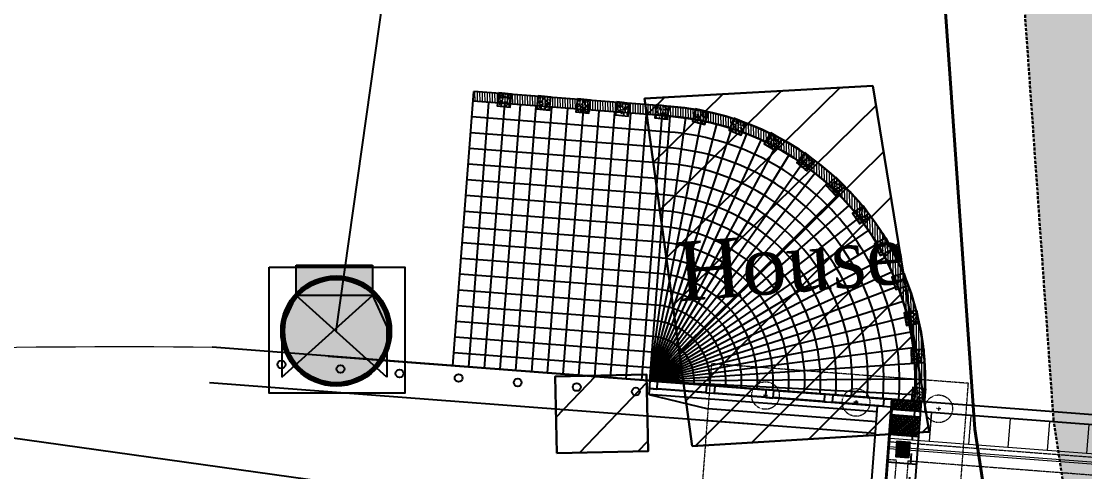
# Model space of a CAD drawing. Header units: inches. Extents: x 215676 to 3518780154, y 2761699 to 325936546.
# Drawn here: x 112945568 to 112972500, y 9476904 to 9488327 of the extents above; entities that cross this region are included whole.
import ezdxf
from ezdxf.enums import TextEntityAlignment as Align

# ---------------------------------------------------------------- set-up
doc = ezdxf.new("R2010")
doc.units = ezdxf.units.IN
doc.header["$LTSCALE"] = 20
doc.header["$MEASUREMENT"] = 0
for name, pattern in [('ACAD_ISO03W100', [30, 12, -18]), ('DASHED', [0.75, 0.5, -0.25]), ('DASHED2', [0.375, 0.25, -0.125]), ('HIDDEN', [9.524999999999999, 6.35, -3.175])]:
    doc.linetypes.add(name, pattern=pattern)
for name, color, linetype in [('Abutment W Line', 11, 'Continuous'), ('Bearing  peat', 11, 'Continuous'), ('BM_TBM', 1, 'Continuous'), ('Deck Slab', 11, 'Continuous'), ('ELECTRIC POLE', 1, 'Continuous'), ('Extra Line', 134, 'Continuous'), ('Hatching', 65, 'Continuous'), ('proposed', 1, 'Continuous'), ('Ralling', 6, 'Continuous'), ('RL', 1, 'Continuous'), ('Text', 7, 'Continuous')]:
    doc.layers.add(name, color=color, linetype=linetype)
for name, color, linetype, lineweight in [('Box', 30, 'Continuous', 13), ('Girder Line', 7, 'Continuous', 18), ('KHAL+RIVER BANK', 160, 'Continuous', 18), ('Railing', 6, 'Continuous', 15), ('Road', 7, 'Continuous', 30), ('SEMI_PUCCA', 66, 'Continuous', 30), ('Water Body', 4, 'Continuous', 18), ('Water Line', 4, 'DASHED', 18)]:
    doc.layers.add(name, color=color, linetype=linetype, lineweight=lineweight)
doc.styles.get("Standard").update_dxf_attribs({"font": 'times.ttf', "height": 1})
doc.styles.add('TR', font='times.ttf')
doc.dimstyles.get("Standard").update_dxf_attribs({"dimtxt": 0.18, "dimasz": 0.18, "dimexe": 0.18, "dimexo": 0.0625, "dimgap": 0.09, "dimtad": 0, "dimtih": 1, "dimtoh": 1, "dimdec": 4, "dimzin": 0, "dimdsep": 46, "dimtxsty": 'Standard', "dimcen": 0.09, "dimadec": 0, "dimazin": 0, "dimtfac": 1, "dimtdec": 4, "dimtofl": 0, "dimtmove": 0, "dimatfit": 3, "dimfxl": 1, "dimtolj": 1, "dimtzin": 0, "dimarcsym": 0})
pattern_1 = [(45, (113368225.4387956, 9459709.098030254), (-33.67596045400933, 33.67596045400933), [])]

# ---------------------------------------------------------------- blocks, each defined once
blk = doc.blocks.new('eeee')
at = {"layer": 'ELECTRIC POLE'}
for p, q in [((353314.0216475676, 2673551.64898157), (353315.7394676891, 2673551.64898157)), ((353314.0216475676, 2673550.959405303), (353314.0216475676, 2673551.64898157)), ((353315.7394676891, 2673551.64898157), (353315.7394676891, 2673550.959405303)), ((353314.0216475676, 2673550.959405303), (353313.699718081, 2673550.258974852)), ((353313.699718081, 2673549.118617038), (353315.7394676891, 2673550.959405303)), ((353315.7394676891, 2673550.959405303), (353314.0216475676, 2673550.959405303)), ((353316.0613971761, 2673549.118617038), (353314.0216475676, 2673550.959405303)), ((353315.7394676891, 2673550.959405303), (353316.0613971761, 2673550.258974852)), ((353313.699718081, 2673550.258974852), (353313.699718081, 2673549.118617038)), ((353316.0613971761, 2673550.258974852), (353316.0613971761, 2673549.118617038))]:
    blk.add_line(p, q, dxfattribs=at)
blk.add_solid([(353314.0216475676, 2673551.64898157), (353315.7394676891, 2673551.64898157), (353314.0216475676, 2673550.959405303), (353315.7394676891, 2673550.959405303)], dxfattribs=at)
blk = doc.blocks.new('edgh')
at = {"layer": 'Box', "linetype": 'Continuous', "lineweight": 20, "ltscale": 5}
for p, q in [((331789.1434944446, 528972.9665487913), (331789.1434944446, 528972.9665487913)), ((331789.1434944446, 519172.9665487914), (331789.1434944446, 519172.9665487914)), ((350424.6434944447, 519172.9665487914), (333581.1434944447, 519172.9665487914)), ((351751.8852477008, 519172.9665487914), (350701.8852477008, 519172.9665487914))]:
    blk.add_line(p, q, dxfattribs=at)
for points in [[(331794.1434944447, 528717.9665487914), (332784.1434944447, 528717.9665487914), (332784.1434944447, 527977.9665487913), (331794.1434944447, 527977.9665487913)], [(332794.1434944447, 528717.9665487914), (333784.1434944447, 528717.9665487914), (333784.1434944447, 527977.9665487913), (332794.1434944447, 527977.9665487913)], [(333794.1434944447, 528717.9665487914), (334784.1434944447, 528717.9665487914), (334784.1434944447, 527977.9665487913), (333794.1434944447, 527977.9665487913)], [(334794.1434944447, 528717.9665487914), (335784.1434944447, 528717.9665487914), (335784.1434944447, 527977.9665487913), (334794.1434944447, 527977.9665487913)], [(335794.1434944447, 528717.9665487914), (336784.1434944447, 528717.9665487914), (336784.1434944447, 527977.9665487913), (335794.1434944447, 527977.9665487913)], [(336794.1434944447, 528717.9665487914), (337784.1434944447, 528717.9665487914), (337784.1434944447, 527977.9665487913), (336794.1434944447, 527977.9665487913)], [(337794.1434944447, 528717.9665487914), (338784.1434944447, 528717.9665487914), (338784.1434944447, 527977.9665487913), (337794.1434944447, 527977.9665487913)], [(338794.1434944447, 528717.9665487914), (339784.1434944447, 528717.9665487914), (339784.1434944447, 527977.9665487913), (338794.1434944447, 527977.9665487913)], [(339794.1434944447, 528717.9665487914), (340784.1434944447, 528717.9665487914), (340784.1434944447, 527977.9665487913), (339794.1434944447, 527977.9665487913)], [(340794.1434944447, 528717.9665487914), (341784.1434944447, 528717.9665487914), (341784.1434944447, 527977.9665487913), (340794.1434944447, 527977.9665487913)], [(341794.1434944447, 528717.9665487914), (342784.1434944447, 528717.9665487914), (342784.1434944447, 527977.9665487913), (341794.1434944447, 527977.9665487913)], [(342794.1434944447, 528717.9665487914), (342784.1434944447, 528717.9665487914), (342784.1434944447, 527977.9665487913), (342794.1434944447, 527977.9665487913)], [(342794.1434944447, 528717.9665487914), (343784.1434944447, 528717.9665487914), (343784.1434944447, 527977.9665487913), (342794.1434944447, 527977.9665487913)], [(343794.1434944447, 528717.9665487914), (344784.1434944447, 528717.9665487914), (344784.1434944447, 527977.9665487913), (343794.1434944447, 527977.9665487913)], [(344794.1434944447, 528717.9665487914), (345784.1434944447, 528717.9665487914), (345784.1434944447, 527977.9665487913), (344794.1434944447, 527977.9665487913)], [(345794.1434944447, 528717.9665487914), (346784.1434944447, 528717.9665487914), (346784.1434944447, 527977.9665487913), (345794.1434944447, 527977.9665487913)], [(346794.1434944447, 528717.9665487914), (347784.1434944447, 528717.9665487914), (347784.1434944447, 527977.9665487913), (346794.1434944447, 527977.9665487913)], [(347794.1434944447, 528717.9665487914), (348784.1434944447, 528717.9665487914), (348784.1434944447, 527977.9665487913), (347794.1434944447, 527977.9665487913)], [(348794.1434944447, 528717.9665487914), (349784.1434944447, 528717.9665487914), (349784.1434944447, 527977.9665487913), (348794.1434944447, 527977.9665487913)], [(349794.1434944447, 528717.9665487914), (350784.1434944447, 528717.9665487914), (350784.1434944447, 527977.9665487913), (349794.1434944447, 527977.9665487913)], [(350794.1434944447, 528717.9665487914), (351784.1434944447, 528717.9665487914), (351784.1434944447, 527977.9665487913), (350794.1434944447, 527977.9665487913)], [(331794.1434944447, 519427.9665487913), (332784.1434944447, 519427.9665487913), (332784.1434944447, 520167.9665487914), (331794.1434944447, 520167.9665487914)], [(332794.1434944447, 519427.9665487913), (333784.1434944447, 519427.9665487913), (333784.1434944447, 520167.9665487914), (332794.1434944447, 520167.9665487914)], [(333794.1434944447, 519427.9665487913), (334784.1434944447, 519427.9665487913), (334784.1434944447, 520167.9665487914), (333794.1434944447, 520167.9665487914)], [(334794.1434944447, 519427.9665487913), (335784.1434944447, 519427.9665487913), (335784.1434944447, 520167.9665487914), (334794.1434944447, 520167.9665487914)], [(335794.1434944447, 519427.9665487913), (336784.1434944447, 519427.9665487913), (336784.1434944447, 520167.9665487914), (335794.1434944447, 520167.9665487914)], [(336794.1434944447, 519427.9665487913), (337784.1434944447, 519427.9665487913), (337784.1434944447, 520167.9665487914), (336794.1434944447, 520167.9665487914)], [(337794.1434944447, 519427.9665487913), (338784.1434944447, 519427.9665487913), (338784.1434944447, 520167.9665487914), (337794.1434944447, 520167.9665487914)], [(338794.1434944447, 519427.9665487913), (339784.1434944447, 519427.9665487913), (339784.1434944447, 520167.9665487914), (338794.1434944447, 520167.9665487914)], [(339794.1434944447, 519427.9665487913), (340784.1434944447, 519427.9665487913), (340784.1434944447, 520167.9665487914), (339794.1434944447, 520167.9665487914)], [(340794.1434944447, 519427.9665487913), (341784.1434944447, 519427.9665487913), (341784.1434944447, 520167.9665487914), (340794.1434944447, 520167.9665487914)], [(341794.1434944447, 519427.9665487913), (342784.1434944447, 519427.9665487913), (342784.1434944447, 520167.9665487914), (341794.1434944447, 520167.9665487914)], [(342794.1434944447, 519427.9665487913), (342784.1434944447, 519427.9665487913), (342784.1434944447, 520167.9665487914), (342794.1434944447, 520167.9665487914)], [(342794.1434944447, 519427.9665487913), (343784.1434944447, 519427.9665487913), (343784.1434944447, 520167.9665487914), (342794.1434944447, 520167.9665487914)], [(343794.1434944447, 519427.9665487913), (344784.1434944447, 519427.9665487913), (344784.1434944447, 520167.9665487914), (343794.1434944447, 520167.9665487914)], [(344794.1434944447, 519427.9665487913), (345784.1434944447, 519427.9665487913), (345784.1434944447, 520167.9665487914), (344794.1434944447, 520167.9665487914)], [(345794.1434944447, 519427.9665487913), (346784.1434944447, 519427.9665487913), (346784.1434944447, 520167.9665487914), (345794.1434944447, 520167.9665487914)], [(346794.1434944447, 519427.9665487913), (347784.1434944447, 519427.9665487913), (347784.1434944447, 520167.9665487914), (346794.1434944447, 520167.9665487914)], [(347794.1434944447, 519427.9665487913), (348784.1434944447, 519427.9665487913), (348784.1434944447, 520167.9665487914), (347794.1434944447, 520167.9665487914)], [(348794.1434944447, 519427.9665487913), (349784.1434944447, 519427.9665487913), (349784.1434944447, 520167.9665487914), (348794.1434944447, 520167.9665487914)], [(349794.1434944447, 519427.9665487913), (350784.1434944447, 519427.9665487913), (350784.1434944447, 520167.9665487914), (349794.1434944447, 520167.9665487914)], [(350794.1434944447, 519427.9665487913), (351784.1434944447, 519427.9665487913), (351784.1434944447, 520167.9665487914), (350794.1434944447, 520167.9665487914)]]:
    blk.add_lwpolyline(points, close=True, dxfattribs=at)
at = {"layer": 'Deck Slab'}
for p, q in [((331789.1434944446, 528722.9665487913), (351789.3852477007, 528722.9665487913)), ((351789.3852477007, 519422.9665487914), (331789.1434944447, 519422.9665487914))]:
    blk.add_line(p, q, dxfattribs=at)
blk.add_lwpolyline([(350902.3852477008, 519172.9665487914), (331789.1434944447, 519172.9665487914), (331789.1434944446, 528972.9665487913), (351789.3852477006, 528972.9665487913), (351789.3852477007, 519172.9665487914), (350261.6434944447, 519172.9665487914)], dxfattribs=at)
at = {"layer": 'Girder Line', "linetype": 'HIDDEN', "ltscale": 0.15}
for p, q in [((331789.1434944447, 527897.9665487913), (351789.3852477007, 527897.9665487913)), ((331789.1434944447, 527447.9665487913), (331989.1434944447, 527447.9665487913)), ((331989.1434944446, 527447.9665487914), (331989.1434944447, 525497.9665487914)), ((332289.1434944446, 527447.9665487913), (338722.1434944446, 527447.9665487913)), ((332289.1434944446, 527447.9665487914), (332289.1434944446, 525497.9665487914)), ((338722.1434944446, 527447.9665487914), (338722.1434944446, 525497.9665487914)), ((339022.1434944447, 527447.9665487913), (344556.3852477007, 527447.9665487913)), ((339022.1434944447, 527447.9665487914), (339022.1434944447, 525497.9665487914)), ((344556.3852477007, 527447.9665487914), (344556.3852477007, 525497.9665487914)), ((344856.3852477008, 527447.9665487913), (351289.3852477007, 527447.9665487913)), ((344856.3852477007, 527447.9665487914), (344856.3852477008, 525497.9665487914)), ((351289.3852477007, 527447.9665487914), (351289.3852477007, 525497.9665487914)), ((351589.3852477007, 527447.9665487914), (351589.3852477007, 525497.9665487914)), ((331789.1434944447, 525497.9665487914), (331989.1434944447, 525497.9665487914)), ((332289.1434944446, 525497.9665487914), (338722.1434944446, 525497.9665487914)), ((339022.1434944447, 525497.9665487914), (344556.3852477007, 525497.9665487914)), ((344856.3852477008, 525497.9665487914), (351289.3852477007, 525497.9665487914)), ((351589.3852477007, 525497.9665487914), (351789.3852477007, 525497.9665487914)), ((331789.1434944446, 523072.9665487914), (331789.1434944446, 525372.9665487914)), ((331789.1434944447, 525047.9665487914), (331989.1434944447, 525047.9665487914)), ((331989.1434944447, 525047.9665487914), (331989.1434944447, 523097.9665487914)), ((332289.1434944447, 525047.9665487914), (332289.1434944447, 523097.9665487914)), ((332289.1434944446, 525047.9665487914), (338722.1434944446, 525047.9665487914)), ((338722.1434944446, 525047.9665487914), (338722.1434944447, 523097.9665487914)), ((339022.1434944447, 525047.9665487914), (344556.3852477007, 525047.9665487914)), ((339022.1434944447, 525047.9665487914), (339022.1434944447, 523097.9665487914)), ((344556.3852477007, 525047.9665487914), (344556.3852477007, 523097.9665487914)), ((344856.3852477008, 525047.9665487914), (351289.3852477007, 525047.9665487914)), ((344856.3852477008, 525047.9665487914), (344856.3852477008, 523097.9665487914)), ((351289.3852477007, 525047.9665487914), (351289.3852477007, 523097.9665487914)), ((351589.3852477007, 525047.9665487914), (351589.3852477008, 523097.9665487914)), ((331789.1434944447, 523097.9665487914), (331989.1434944447, 523097.9665487914)), ((332289.1434944447, 523097.9665487914), (338722.1434944447, 523097.9665487914)), ((339022.1434944447, 523097.9665487914), (344556.3852477007, 523097.9665487914)), ((344856.3852477008, 523097.9665487914), (351289.3852477007, 523097.9665487914)), ((351589.3852477007, 523097.9665487914), (351789.3852477007, 523097.9665487914)), ((331789.1434944447, 522647.9665487914), (331989.1434944447, 522647.9665487914)), ((331989.1434944447, 522647.9665487914), (331989.1434944447, 520697.9665487914)), ((332289.1434944447, 522647.9665487914), (332289.1434944447, 520697.9665487914)), ((332289.1434944447, 522647.9665487914), (338722.1434944447, 522647.9665487914)), ((338722.1434944447, 522647.9665487914), (338722.1434944447, 520697.9665487914)), ((339022.1434944447, 522647.9665487914), (344556.3852477008, 522647.9665487914)), ((339022.1434944447, 522647.9665487914), (339022.1434944447, 520697.9665487914)), ((344556.3852477008, 522647.9665487914), (344556.3852477007, 520697.9665487914)), ((344856.3852477007, 522647.9665487914), (351289.3852477008, 522647.9665487914)), ((344856.3852477007, 522647.9665487914), (344856.3852477007, 520697.9665487914)), ((351289.3852477008, 522647.9665487914), (351289.3852477007, 520697.9665487914)), ((351589.3852477007, 522647.9665487914), (351589.3852477007, 520697.9665487914)), ((331789.1434944447, 520697.9665487914), (331989.1434944447, 520697.9665487914)), ((332289.1434944447, 520697.9665487914), (338722.1434944447, 520697.9665487914)), ((339022.1434944447, 520697.9665487914), (344556.3852477007, 520697.9665487914)), ((344856.3852477007, 520697.9665487914), (351289.3852477007, 520697.9665487914)), ((351589.3852477007, 520697.9665487914), (351789.3852477007, 520697.9665487914)), ((331789.1434944447, 520247.9665487914), (351789.3852477007, 520247.9665487914))]:
    blk.add_line(p, q, dxfattribs=at)
at = {"layer": 'Girder Line', "linetype": 'HIDDEN', "ltscale": 15}
for p, q in [((351589.3852477007, 527447.9665487913), (351789.3852477007, 527447.9665487913)), ((351589.3852477007, 525047.9665487914), (351789.3852477007, 525047.9665487914)), ((351589.3852477007, 522647.9665487914), (351789.3852477007, 522647.9665487914))]:
    blk.add_line(p, q, dxfattribs=at)
at = {"layer": 'Railing', "linetype": 'Continuous', "lineweight": 20, "ltscale": 5}
for p, q in [((331789.1434944446, 527772.9665487913), (351789.3852477006, 527772.9665487913)), ((331789.1434944446, 527722.9665487913), (351789.3852477006, 527722.9665487913)), ((331789.1434944447, 520422.9665487914), (351789.3852477008, 520422.9665487914)), ((331789.1434944447, 520372.9665487914), (351789.3852477008, 520372.9665487914))]:
    blk.add_line(p, q, dxfattribs=at)
for points in [[(331801.1434944446, 519372.9665487914), (331977.1434944446, 519372.9665487914), (331989.1434944446, 519360.9665487914), (331989.1434944446, 519184.9665487914), (331977.1434944446, 519172.9665487914), (331801.1434944446, 519172.9665487914), (331789.1434944446, 519184.9665487914), (331789.1434944446, 519360.9665487914)], [(331801.1434944446, 519172.9665487914), (331977.1434944446, 519172.9665487914), (331989.1434944446, 519184.9665487914), (331989.1434944446, 519360.9665487914), (331977.1434944446, 519372.9665487914), (331801.1434944446, 519372.9665487914), (331789.1434944446, 519360.9665487914), (331789.1434944446, 519184.9665487914)], [(331801.1434944446, 519172.9665487914), (331977.1434944446, 519172.9665487914), (331989.1434944446, 519184.9665487914), (331989.1434944446, 519360.9665487914), (331977.1434944446, 519372.9665487914), (331801.1434944446, 519372.9665487914), (331789.1434944446, 519360.9665487914), (331789.1434944446, 519184.9665487914)], [(331801.1434944446, 519372.9665487914), (331977.1434944446, 519372.9665487914), (331989.1434944446, 519360.9665487914), (331989.1434944446, 519184.9665487914), (331977.1434944446, 519172.9665487914), (331801.1434944446, 519172.9665487914), (331789.1434944446, 519184.9665487914), (331789.1434944446, 519360.9665487914)], [(331801.1434944446, 519172.9665487914), (331977.1434944446, 519172.9665487914), (331989.1434944446, 519184.9665487914), (331989.1434944446, 519360.9665487914), (331977.1434944446, 519372.9665487914), (331801.1434944446, 519372.9665487914), (331789.1434944446, 519360.9665487914), (331789.1434944446, 519184.9665487914)]]:
    blk.add_lwpolyline(points, close=True, dxfattribs=at)
blk = doc.blocks.new('gfffe')
at = {"true_color": 0xed1f24}
h = blk.add_hatch(dxfattribs=at)
h.set_pattern_fill('AR-CONC', color=240, angle=-3.81666561775622e-14)
h.set_pattern_definition([(49.9999999999999, (5949314.327706725, 76386.57703159499), (182.184668996004, -15.93908553890321), [19.05, -209.55]), (355, (5949314.327706725, 76386.57703159499), (-35.24342142496921, 191.0568452390352), [15.24, -167.64058417]), (100.4514446999999, (5949329.509713725, 76385.24877809499), (146.9412470903534, 175.117751912195), [16.19000879999999, -178.0902445999999]), (46.18419999999996, (5949314.327706725, 76437.37703159498), (271.0790408921299, -42.04232793272732), [28.575, -314.325]), (96.63555760999989, (5949336.917606725, 76433.87353159499), (237.4041340515032, 247.4261245977214), [24.28502314, -267.13560816]), (351.1841511699999, (5949314.327706725, 76437.37703159498), (237.4041340649772, 247.4261245855325), [22.85996707, -251.45973192]), (20.99999999999993, (5949339.727706725, 76424.67703159498), (151.6143912691324, -102.2651981870877), [19.05, -209.55]), (325.9999999999999, (5949339.727706725, 76424.67703159498), (61.80202834764719, 184.1879661223192), [15.24, -167.64]), (71.45144499999995, (5949352.362239325, 76416.15493169498), (213.4164192787162, 81.9227688859051), [16.1900088, -178.0899376]), (37.49999999999998, (5949314.327706725, 76386.57703159499), (3.088603250591873, 84.5550388731531), [0, -165.608, 0, -170.18, 0, -168.275]), (7.499999999999957, (5949314.327706725, 76386.57703159499), (66.81966251030582, 100.1805748181195), [0, -97.02799999999998, 0, -161.798, 0, -64.13499999999999]), (327.5, (5949257.685706725, 76386.57703159499), (135.5905951668714, -5.728743992673534), [0, -63.49999999999999, 0, -198.12, 0, -262.8899999999999]), (317.4999999999999, (5949232.285706725, 76386.57703159499), (148.129181386018, 25.42649103333293), [0, -82.55, 0, -131.572, 0, -186.69])])
h.paths.add_polyline_path([(5963085.189231027, 76843.61030348999), (5962756.360412356, 76832.52273693965), (5962767.447978905, 76503.69391826894), (5963096.276797577, 76514.78148481926)])
at = {"ltscale": 10}
blk.add_lwpolyline([(5962756.360412356, 76832.52273693965), (5963085.189231027, 76843.61030348999), (5963096.276797577, 76514.78148481926), (5962767.447978905, 76503.69391826894)], close=True, dxfattribs=at)
blk = doc.blocks.new('*U431')
at = {"layer": 'RL', "rotation": 270.0000000000042}
blk.add_blockref('gfffe', (-76503.60149048388, 5962767.447979578), dxfattribs=at)
blk = doc.blocks.new('*U429')
at = {"layer": 'RL', "color": 0, "linetype": 'ByBlock', "lineweight": -2, "transparency": 16777216}
for p, rotation in [((6035779.39512697, 83206.11607864437), 16.07072116551191), ((6036756.837360528, 83413.22706302395), 7.856272489801484), ((6034841.572936816, 82861.47449750605), 24.28516984122234), ((6033962.614466812, 82386.37420514347), 32.49961851693282), ((6033160.555537445, 81790.56403938947), 40.71406719264328), ((6032451.854026261, 81086.26974874071), 48.92851586835366), ((6031851.052159851, 80287.943125664), 57.14296454406424), ((6031370.478114097, 79411.96546251199), 65.35741321977476), ((6031019.993045714, 78476.31141499542), 73.57186189548518), ((6030806.788745885, 77500.18017057749), 81.7863105711956), ((6030735.240068044, 76503.60149004427), 90.00075924690609)]:
    blk.add_blockref('*U431', p, dxfattribs=dict(at, rotation=rotation))
for p in [(6037753.843259813, 83478.6939182689), (6038753.843259813, 83478.6939182689), (6039753.843259813, 83478.6939182689), (6040753.843259813, 83478.6939182689), (6041753.843259813, 83478.6939182689)]:
    blk.add_blockref('*U431', p, dxfattribs=at)
blk = doc.blocks.new('*U421')
at = {"ltscale": 10}
blk.add_line((-4.117874862132975e-13, 6725), (0.9146961398801068, 6.220588693400858e-05), dxfattribs=at)
blk = doc.blocks.new('*U422')
at = {"layer": 'RL', "color": 0, "linetype": 'ByBlock', "lineweight": -2, "transparency": 16777216}
for p, rotation in [((-415348.9523523063, -43308.20532910706), 190.2237822179475), ((-414953.4247918003, -43248.95346378005), 186.8158548119649), ((-414555.0744803327, -43213.31831233795), 183.4079274059825), ((-414155.3102931046, -43201.42590827367), 180), ((-416504.6891601285, -43625.15270842103), 200.4475644358947), ((-416125.9585843622, -43496.63817366197), 197.0396370299124), ((-415740.2582700835, -43390.864347836), 193.6317096239301), ((-416875.1105127613, -43775.95342519114), 203.8554918418771), ((-417585.8191828983, -44142.20307741329), 210.6713466538419), ((-417235.9125454872, -43948.50697585123), 207.2634192478594), ((-417923.5928841417, -44356.35667045564), 214.0792740598244), ((-418248.0390198234, -44590.21034202354), 217.4872014658067), ((-418558.0100971428, -44842.93700442801), 220.8951288717895), ((-418852.4098183154, -45113.64282046841), 224.3030562777721), ((-419130.1969579314, -45401.37036473303), 227.7109836837547), ((-419390.3890455349, -45705.1020097968), 231.1189110897373), ((-419632.0658404002, -46023.76352533993), 234.5268384957198), ((-419854.3725862158, -46356.22787745834), 237.9347659017022), ((-420056.5230341645, -46701.31921472826), 241.3426933076847), ((-420237.8022237085, -47057.81702692757), 244.750620713667), ((-420397.5690112431, -47424.46046170512), 248.1585481196495), ((-420535.2583376774, -47799.95278393115), 251.566475525632), ((-420650.3832269206, -48182.96596195688), 254.9744029316145), ((-420742.5365082065, -48572.14536456297), 258.3823303375971), ((-420811.3922561653, -48966.1145519846), 261.7902577435796), ((-420856.7069435472, -49363.48014406839), 265.1981851495621), ((-420878.320302524, -49762.83674834376), 268.6061125555447)]:
    blk.add_blockref('*U421', p, dxfattribs=dict(at, rotation=rotation))
blk = doc.blocks.new('PNAU')
at = {"layer": 'Hatching', "lineweight": 18, "true_color": 0x58ba48}
h = blk.add_hatch(dxfattribs=at)
h.set_pattern_fill('ANSI31', color=85, scale=20, angle=50)
h.set_pattern_definition([(94.99999999999984, (107366486.5575128, 9391556.134213777), (-63.25836332882584, -5.53438966447629), [])])
edge = h.paths.add_edge_path()
edge.add_line((113269771.213658, 9475034.828132046), (113264771.213658, 9475034.828132046))
edge.add_line((113264771.213658, 9475034.828132046), (113264771.213658, 9474784.828132046))
edge.add_line((113264771.213658, 9474784.828132046), (113269771.213658, 9474784.828132046))
edge.add_arc((113269773.1236258, 9468061.918721521), 6722.909681835557, 365.1539198028088, 450.0162776389096, ccw=False)
edge.add_line((113276468.8523679, 9468665.848520705), (113276722.8477286, 9468630.274228701))
edge.add_arc((113269781.490878, 9468070.983237328), 6963.852478259029, 364.6065828545248, 450.084556867013)
edge = h.paths.add_edge_path()
edge.add_line((113276722.8477285, 9468630.274228701), (113276468.8523679, 9468665.848520705))
edge.add_arc((113269771.213658, 9468059.828132045), 6725.000000031914, 360.89824209688834, 365.1701974417083, ccw=False)
edge.add_arc((113276658.5426902, 9468026.289219474), 214.314672905367, 427.466808458524, 499.5779811090106, ccw=False)
edge.add_line((113276740.6720534, 9468224.24261483), (113276722.8477285, 9468630.274228701))
edge = h.paths.add_edge_path()
edge.add_arc((113276658.5426902, 9468026.289219476), 214.3146729048316, 427.4668084584206, 499.5779811091144)
edge.add_line((113276495.3872492, 9468165.253535321), (113276496.213658, 9468059.828132046))
edge.add_line((113276496.213658, 9468059.828132046), (113276746.2136579, 9468059.828132046))
edge.add_line((113276746.2136579, 9468059.828132046), (113276740.6720534, 9468224.242614828))
at = {"layer": 'Hatching', "linetype": 'Continuous', "ltscale": 3}
h = blk.add_hatch(dxfattribs=at)
h.set_pattern_fill('ANSI31', color=256, scale=15, style=2)
h.set_pattern_definition(pattern_1)
h.paths.add_polyline_path([(113275921.213658, 9468059.828132046), (113276671.213658, 9468059.828132046), (113276671.213658, 9467809.828132046), (113275921.213658, 9467809.828132046)])
h = blk.add_hatch(dxfattribs=at)
h.set_pattern_fill('ANSI31', color=256, scale=15, style=2)
h.set_pattern_definition(pattern_1)
h.paths.add_polyline_path([(113275921.213658, 9467659.828132046), (113276671.213658, 9467659.828132046), (113276671.213658, 9467159.828132046), (113275921.213658, 9467159.828132046)])
h = blk.add_hatch(dxfattribs=at)
h.set_pattern_fill('LINE,_I', color=256, scale=8, style=2)
h.set_pattern_definition([(0, (113368375.4387956, 9459709.098030254), (0, 25.4), [])])
h.paths.add_polyline_path([(113276136.213658, 9467009.828132046), (113276296.213658, 9467009.828132046), (113276296.213658, 9466809.828132046), (113276136.213658, 9466809.828132046)])
h.paths.add_polyline_path([(113276296.213658, 9466809.828132046), (113276296.213658, 9467009.828132046), (113276456.213658, 9467009.828132046), (113276456.213658, 9466809.828132046)])
h.paths.add_polyline_path([(113276296.213658, 9466809.828132046), (113276456.213658, 9466809.828132046), (113276456.213658, 9466609.828132046), (113276296.213658, 9466609.828132046)])
h.paths.add_polyline_path([(113276296.213658, 9466609.828132046), (113276136.213658, 9466609.828132046), (113276136.213658, 9466809.828132046), (113276296.213658, 9466809.828132046)])
at = {"ltscale": 10}
blk.add_line((113270621.213658, 9468059.828132022, -9.680661605671048e-09), (113261599.5227634, 9468059.828132022, -9.680661605671048e-09), dxfattribs=at)
for radius in [6975, 6725]:
    blk.add_arc((113269771.213658, 9468059.828132046), radius, 0, 90, dxfattribs=at)
at = {"layer": 'Abutment W Line', "ltscale": 10}
blk.add_line((113270938.9050767, 9468059.828132046), (113265938.9050767, 9468059.828132046), dxfattribs=at)
at = {"layer": 'Abutment W Line', "ltscale": 5}
for p, q in [((113269771.213658, 9468059.828132046), (113269771.213658, 9467709.828132046)), ((113276671.213658, 9468059.828132046), (113275921.213658, 9468059.828132046)), ((113275921.213658, 9465284.828132046), (113275921.213658, 9468059.828132046)), ((113276671.213658, 9468059.828132046), (113275921.213658, 9468059.828132046)), ((113276671.213658, 9465284.828132046), (113276671.213658, 9468059.828132046)), ((113275571.213658, 9465284.828132046), (113275571.213658, 9467859.830775252)), ((113276671.213658, 9467809.828132046), (113275921.213658, 9467809.828132046)), ((113275571.213658, 9467709.828132046), (113269771.213658, 9467709.828132046)), ((113276671.213658, 9467659.828132046), (113275921.213658, 9467659.828132046)), ((113275571.213658, 9467459.828132046), (113271296.213658, 9467459.828132046)), ((113275571.213658, 9467159.828132046), (113271296.213658, 9467159.828132046)), ((113276671.213658, 9467159.828132046), (113275921.213658, 9467159.828132046)), ((113276671.213658, 9466459.828132046), (113275921.213658, 9466459.828132046))]:
    blk.add_line(p, q, dxfattribs=at)
at = {"layer": 'Abutment W Line', "linetype": 'ACAD_ISO03W100'}
blk.add_line((113276521.213658, 9465284.828132046), (113276521.213658, 9468059.828132046), dxfattribs=at)
at = {"layer": 'Abutment W Line'}
blk.add_line((113269771.213658, 9467709.828132046), (113271296.213658, 9467459.828132046), dxfattribs=at)
at = {"layer": 'Abutment W Line', "ltscale": 10}
for centre in [(113260438.9050767, 9467759.735703822), (113261938.9050767, 9467759.735703822), (113263438.9050767, 9467759.735703822), (113264938.9050767, 9467759.735703822), (113266438.9050767, 9467759.735703822), (113267938.9050767, 9467759.735703822), (113269438.9050767, 9467759.735703822)]:
    blk.add_circle(centre, 100, dxfattribs=at)
at = {"layer": 'Bearing  peat', "linetype": 'Continuous'}
blk.add_lwpolyline([(113276456.213658, 9466609.828132046), (113276136.213658, 9466609.828132046), (113276136.213658, 9467009.828132046), (113276456.213658, 9467009.828132046)], close=True, dxfattribs=at)
at = {"layer": 'Extra Line'}
for p, q in [((113272773.713658, 9467909.828132046), (113272668.713658, 9467909.828132046)), ((113272721.213658, 9467962.328132046), (113272721.213658, 9467882.328132046)), ((113275073.713658, 9467909.828132046), (113274968.713658, 9467909.828132046)), ((113275021.213658, 9467962.328132046), (113275021.213658, 9467882.328132046))]:
    blk.add_line(p, q, dxfattribs=at)
at = {"layer": 'Girder Line', "linetype": 'DASHED', "ltscale": 0.15}
for p, q in [((113271296.213658, 9468609.828132046), (113271296.213658, 9464409.828132046)), ((113277821.213658, 9468609.828132046), (113271296.213658, 9468609.828132046)), ((113277821.213658, 9465284.828132046), (113277821.213658, 9468609.828132046)), ((113277173.713658, 9467909.828132046), (113277068.713658, 9467909.828132046)), ((113277121.213658, 9467962.328132046), (113277121.213658, 9467857.328132046))]:
    blk.add_line(p, q, dxfattribs=at)
for centre in [(113272721.213658, 9467909.828132046), (113275021.213658, 9467909.828132046), (113277121.213658, 9467909.828132046)]:
    blk.add_circle(centre, 350, dxfattribs=at)
at = {"layer": 'Ralling'}
for p, q in [((113275909.213658, 9468059.828132046), (113269771.213658, 9468059.828132046)), ((113269771.213658, 9468059.828132046), (113275921.213658, 9468059.828132046)), ((113275921.213658, 9467859.830775252), (113269771.213658, 9467859.830775252)), ((113271221.213658, 9468047.831045331), (113269971.213658, 9468047.828132046)), ((113271221.2133879, 9467871.831045326), (113269971.213658, 9467871.828132046)), ((113272721.213658, 9468047.830775252), (113271421.213658, 9468047.830775252)), ((113272721.213658, 9467871.830775252), (113271421.213658, 9467871.830775252)), ((113274221.213658, 9468047.828132046), (113272921.213658, 9468047.830775252)), ((113274221.213658, 9467871.828132046), (113272921.213658, 9467871.830775252)), ((113275721.213658, 9468047.828132046), (113274421.213658, 9468047.828132046)), ((113275721.213658, 9467871.828132046), (113274421.213658, 9467871.828132046))]:
    blk.add_line(p, q, dxfattribs=at)
for points in [[(113269783.213658, 9467859.828132046), (113269959.213658, 9467859.828132046), (113269971.213658, 9467871.828132046), (113269971.213658, 9468047.828132046), (113269959.213658, 9468059.828132046), (113269783.213658, 9468059.828132046), (113269771.213658, 9468047.828132046), (113269771.213658, 9467871.828132046)], [(113271409.213658, 9467859.830775252), (113271233.213658, 9467859.830775252), (113271221.213658, 9467871.830775252), (113271221.213658, 9468047.830775252), (113271233.213658, 9468059.830775252), (113271409.213658, 9468059.830775252), (113271421.213658, 9468047.830775252), (113271421.213658, 9467871.830775252)], [(113272733.213658, 9467859.830775252), (113272909.213658, 9467859.830775252), (113272921.213658, 9467871.830775252), (113272921.213658, 9468047.830775252), (113272909.213658, 9468059.830775252), (113272733.213658, 9468059.830775252), (113272721.213658, 9468047.830775252), (113272721.213658, 9467871.830775252)], [(113274409.213658, 9467859.828132046), (113274233.213658, 9467859.828132046), (113274221.213658, 9467871.828132046), (113274221.213658, 9468047.828132046), (113274233.213658, 9468059.828132046), (113274409.213658, 9468059.828132046), (113274421.213658, 9468047.828132046), (113274421.213658, 9467871.828132046)], [(113275909.213658, 9467859.828132046), (113275733.213658, 9467859.828132046), (113275721.213658, 9467871.828132046), (113275721.213658, 9468047.828132046), (113275733.213658, 9468059.828132046), (113275909.213658, 9468059.828132046), (113275921.213658, 9468047.828132046), (113275921.213658, 9467871.828132046)]]:
    blk.add_lwpolyline(points, close=True, dxfattribs=at)
at = {"layer": 'RL', "ltscale": 0.5}
for p, q in [((113264771.213658, 9468059.828132046), (113264771.213658, 9475034.828132046)), ((113265171.213658, 9468059.828132046), (113265171.213658, 9474784.828132046)), ((113265571.213658, 9468059.828132046), (113265571.213658, 9474784.828132046)), ((113265971.213658, 9468059.828132046), (113265971.213658, 9474784.828132046)), ((113266371.213658, 9468059.828132046), (113266371.213658, 9474784.828132046)), ((113266771.213658, 9468059.828132046), (113266771.213658, 9474784.828132046)), ((113267171.213658, 9468059.828132046), (113267171.213658, 9474784.828132046)), ((113267571.213658, 9468059.828132046), (113267571.213658, 9474784.828132046)), ((113267971.213658, 9468059.828132046), (113267971.213658, 9474784.828132046)), ((113268371.213658, 9468059.828132046), (113268371.213658, 9474784.828132046)), ((113268771.213658, 9468059.828132046), (113268771.213658, 9474784.828132046)), ((113269171.213658, 9468059.828132046), (113269171.213658, 9474784.828132046)), ((113269571.213658, 9468059.828132046), (113269571.213658, 9474784.828132046)), ((113265938.9050767, 9468059.735703822), (113258653.5438112, 9468059.84110545)), ((113272449.0291145, 9467159.828132046), (113258655.6331328, 9467159.828132046))]:
    blk.add_line(p, q, dxfattribs=at)
for points in [[(113276746.2136574, 9468059.735703822, 0.4142174436114363), (113269771.213658, 9475034.828132046), (113264771.213658, 9475034.828132046)], [(113276496.2136574, 9468059.739016661, 0.4142174436114359), (113269771.213658, 9474784.828132046), (113264771.213658, 9474784.828132046)], [(113276096.2136574, 9468059.744317206, 0.4142174436114373), (113269771.213658, 9474384.828132046), (113264771.213658, 9474384.828132046)], [(113275696.2136575, 9468059.749617748, 0.4142174436114366), (113269771.213658, 9473984.828132046), (113264771.213658, 9473984.828132046)], [(113275296.2136575, 9468059.754918292, 0.4142174436114348), (113269771.213658, 9473584.828132046), (113264771.213658, 9473584.828132046)], [(113274896.2136575, 9468059.760218835, 0.4142174436114356), (113269771.213658, 9473184.828132046), (113264771.213658, 9473184.828132046)], [(113274496.2136576, 9468059.765519379, 0.414217443611434), (113269771.213658, 9472784.828132046), (113264771.213658, 9472784.828132046)], [(113274096.2136576, 9468059.770819923, 0.4142174436114354), (113269771.213658, 9472384.828132046), (113264771.213658, 9472384.828132046)], [(113273696.2136576, 9468059.776120465, 0.4142174436114333), (113269771.213658, 9471984.828132046), (113264771.213658, 9471984.828132046)], [(113273296.2136577, 9468059.78142101, 0.414217443611435), (113269771.213658, 9471584.828132046), (113264771.213658, 9471584.828132046)], [(113272896.2136577, 9468059.786721552, 0.414217443611431), (113269771.213658, 9471184.828132046), (113264771.213658, 9471184.828132046)], [(113272496.2136578, 9468059.792022096, 0.4142174436114337), (113269771.213658, 9470784.828132046), (113264771.213658, 9470784.828132046)], [(113272096.2136578, 9468059.797322638, 0.414217443611429), (113269771.213658, 9470384.828132046), (113264771.213658, 9470384.828132046)], [(113271696.2136578, 9468059.802623183, 0.4142174436114323), (113269771.213658, 9469984.828132046), (113264771.213658, 9469984.828132046)], [(113271296.2136579, 9468059.807923725, 0.414217443611436), (113269771.213658, 9469584.828132046), (113264771.213658, 9469584.828132046)], [(113270896.2136579, 9468059.81322427, 0.414217443611429), (113269771.213658, 9469184.828132046), (113264771.213658, 9469184.828132046)], [(113270496.2136579, 9468059.818524811, 0.4142174436114319), (113269771.213658, 9468784.828132046), (113264771.213658, 9468784.828132046)], [(113270096.213658, 9468059.823825356, 0.4142174436113963), (113269771.213658, 9468384.828132046), (113264771.213658, 9468384.828132046)]]:
    blk.add_lwpolyline(points, format="xyb", dxfattribs=at)
blk.add_blockref('edgh', (112944157.0701635, 8939086.861583257))
at = {"layer": 'RL', "extrusion": (0, 0, -1), "zscale": -1}
blk.add_blockref('*U429', (-119307481.4537254, 9391556.134213777), dxfattribs=at)
at = {"layer": 'RL', "ltscale": 0.5, "xscale": -1}
blk.add_blockref('*U422', (112855615.9033649, 9517986.254040321), dxfattribs=at)

msp = doc.modelspace()

# ---------------------------------------------------------------- hatches: boundary and pattern name
at = {"layer": 'BM_TBM', "ltscale": 0.2}
h = msp.add_hatch(color=2, dxfattribs=at)
h.set_gradient(color1=(255, 255, 0), color2=(255, 255, 92), one_color=1, tint=0.6800000071525574)
edge = h.paths.add_edge_path()
edge.add_ellipse((112953542.7539271, 9480471.897827148), major_axis=(941.6691610913823, 941.6691610913823), ratio=0.9999999985270128, start_angle=0, end_angle=360)
h = msp.add_hatch(color=2, dxfattribs=at)
h.set_gradient(color1=(255, 255, 0), color2=(255, 255, 92), one_color=1, tint=0.6800000071525574)
edge = h.paths.add_edge_path()
edge.add_ellipse((112953542.7539271, 9480471.897827148), major_axis=(941.6691610913823, 941.6691610913823), ratio=0.9999999985270128, start_angle=0, end_angle=360)
at = {"layer": 'SEMI_PUCCA', "lineweight": 25, "ltscale": 0.2}
h = msp.add_hatch(dxfattribs=at)
h.set_pattern_fill('ANSI31', color=256, scale=7867.43620184867)
h.set_pattern_definition([(45, (-659396366.2460881, -2491106631.102173), (-695.3896861099662, 695.3896861099663), [])])
h.paths.add_polyline_path([(112961351.399496, 9486368.41755104), (112962558.6348017, 9477549.682912827), (112968559.0845851, 9477918.69858551), (112967131.7362117, 9486685.726480484)])
h.paths.add_polyline_path([(112961444.1046809, 9477427.926527023), (112961402.5685939, 9479366.797401428), (112959087.3560694, 9479317.199001312), (112959128.8921717, 9477378.328126907)])
h.paths.add_polyline_path([(112961629.4630641, 9511346.637115479), (112961629.4630641, 9517876.822008133), (112946800.8889674, 9517876.822008133), (112946800.8889674, 9511346.637115479)])
h.paths.add_polyline_path([(112961897.6524664, 9480788.496566389), (112968284.4491636, 9481305.829104695), (112968103.1863198, 9483543.633314569), (112961716.3896226, 9483026.300776262)], flags=25)
h.paths.add_polyline_path([(112952123.1114627, 9513453.991741294), (112958530.8259544, 9513453.991741294), (112958530.8259544, 9515699.125122694), (112952123.1114627, 9515699.125122694)], flags=24)
at = {"layer": 'Water Line', "linetype": 'Continuous', "lineweight": 9, "ltscale": 15, "true_color": 0x7aafdf}
h = msp.add_hatch(dxfattribs=at)
h.set_pattern_fill('ANSI33', color=143, scale=8000, angle=25)
h.set_pattern_definition([(70, (-659396366.2460881, -2491106631.102173), (-1879.385241571816, 684.0402866513374), []), (70, (-659395084.5333196, -2491106033.429696), (-1879.385241571816, 684.0402866513374), [999.9999999999992, -499.9999999999996])])
h.paths.add_polyline_path([(113029149.7516536, 9519671.77158928), (113034294.3038996, 9559962.20834732), (113005410.041006, 9560134.175106049), (113004672.3222102, 9562199.211807251), (113003147.8129634, 9558086.999031067), (113002410.0941676, 9560152.035736084), (112973531.0686244, 9560323.97131157), (112971543.2310084, 9546872.626403809), (112969922.2517909, 9536275.814277649), (112969226.3817042, 9516954.05693245), (112970188.961584, 9499864.423732758), (112971710.3584651, 9478205.075429916), (112971880.0454615, 9477079.740093231), (113027094.5726374, 9472777.00863266), (113026951.5123957, 9486312.969892502), (113028424.5063227, 9506906.403596878)])
h.paths.add_polyline_path([(113027094.5726374, 9472777.00863266), (112971880.0454615, 9477079.740093231), (112972856.9962062, 9470600.76817894), (113027283.0166224, 9465606.586093903), (113027147.0875148, 9467808.19706726)])
h.paths.add_polyline_path([(113027283.0166224, 9465606.586093903), (112972856.9962062, 9470600.76817894), (112974133.0883082, 9462137.941532135), (112980211.158758, 9431945.098218918), (112985437.4107569, 9411331.420240402), (112996719.0953425, 9386104.331453323), (113010688.4135493, 9363128.535959244), (113031567.3377742, 9370164.3794384), (113032936.1003627, 9368451.167675018), (113033041.4969844, 9372835.607656479), (113034410.2595881, 9371122.39589119), (113055316.9259394, 9378167.588001251), (113043852.3076991, 9400833.997255325), (113035258.6952266, 9421150.038619995), (113030595.6668299, 9435594.815158844), (113028102.3953913, 9452335.306316376)])
h.paths.add_polyline_path([(112991801.4111079, 9539550.192918777), (112992712.0591029, 9528063.528446198), (112996634.9916133, 9528675.941785812), (112995724.3436183, 9540162.606258392)], flags=16)

# ---------------------------------------------------------------- linework, layer by layer
at = {"layer": 'BM_TBM', "elevation": -8574.184627298233}
msp.add_lwpolyline([(112951842.5875911, 9482090.459415436), (112955285.5671748, 9482090.459415436), (112955285.5671748, 9478895.163635254), (112951842.5875911, 9478895.163635254)], close=True, dxfattribs=at)
at = {"layer": 'BM_TBM'}
for major_axis, ratio, start_param, end_param in [((941.6691610913823, 941.6691610913823), 0.9999999985270126, 5.497787143045644, 11.78097245022523), ((941.6691610913823, 941.6691610913823), 0.9999999985270126, 5.497787143045644, 11.78097245022523), ((-987.5904524701356, 987.5904524701365), 0.9999999992006499, 3.926990817386916, 10.2101761245665), ((-987.5904524701356, 987.5904524701365), 0.9999999992006499, 3.926990817386916, 10.2101761245665), ((972.2833554080814, 972.2833554080814), 0.999999998828293, 5.497787143196285, 11.78097245037587), ((972.2833554080814, 972.2833554080814), 0.999999998828293, 5.497787143196285, 11.78097245037587), ((956.9762582384941, 956.9762582384941), 0.9999999986687579, 5.497787143116517, 11.7809724502961), ((956.9762582384941, 956.9762582384941), 0.9999999986687579, 5.497787143116517, 11.7809724502961), ((-926.3620634861194, 926.3620634861194), 0.9999999998729082, 3.926990817050788, 10.21017612423037), ((-926.3620634861194, 926.3620634861194), 0.9999999998729082, 3.926990817050788, 10.21017612423037)]:
    msp.add_ellipse((112953542.7539271, 9480471.897827148, 3358), major_axis=major_axis, ratio=ratio, start_param=start_param, end_param=end_param, dxfattribs=at)
msp.add_point((112953542.7539271, 9480471.897827148, 3358), dxfattribs=at)
msp.add_point((112953542.7539271, 9480471.897827148, 3358), dxfattribs=at)
at = {"layer": 'KHAL+RIVER BANK', "lineweight": 40, "ltscale": 15}
msp.add_lwpolyline([(113008745.7782496, 9362473.900798798), (112994944.7539119, 9385172.897827148), (112983541.1789759, 9410672.546899796), (112978260.2922572, 9431501.718137741), (112972162.7511958, 9461791.281930923), (112969720.8500422, 9477985.556684494), (112968192.9061183, 9499738.112035751), (112967224.354391, 9516933.769062042), (112967927.7198237, 9536463.644382477), (112969565.460348, 9547170.030138016), (112971511.1248988, 9560335.997348785)], dxfattribs=at)
at = {"layer": 'proposed'}
msp.add_lwpolyline([(112969473.0230464, 9475426.572097778), (112954633.5844172, 9476451.953645706), (112942575.7378749, 9478143.58397293), (112922042.865774, 9478516.47589302), (112912334.4001063, 9477917.956142426), (112859639.3072566, 9473233.027288437)], dxfattribs=at)
at = {"layer": 'Road', "lineweight": 0, "elevation": 3468}
msp.add_lwpolyline([(112950420.8328534, 9480058.105919225, 0.03227923734057953), (112918647.4493377, 9478307.150973082)], format="xyb", dxfattribs=at)
at = {"layer": 'SEMI_PUCCA', "lineweight": 30}
for points in [[(112962558.6348017, 9477549.682912827), (112961351.399496, 9486368.41755104), (112967131.7362117, 9486685.726480484), (112968559.0845851, 9477918.69858551)], [(112959128.8921717, 9477378.328126907), (112959087.3560694, 9479317.199001312), (112961402.5685939, 9479366.797401428), (112961444.1046809, 9477427.926527023)]]:
    msp.add_lwpolyline(points, close=True, dxfattribs=at)
at = {"layer": 'Water Body', "linetype": 'DASHED2', "lineweight": 30, "ltscale": 15}
msp.add_lwpolyline([(113010688.4135493, 9363128.535959244), (112996719.0953425, 9386104.331453323), (112985437.4107569, 9411331.420240402), (112980211.158758, 9431945.098218918), (112974133.0883082, 9462137.941532135), (112971710.3584651, 9478205.075429916), (112970188.961584, 9499864.423732758), (112969226.3817042, 9516954.05693245), (112969922.2517909, 9536275.814277649), (112971543.2310084, 9546872.626403809), (112973531.0686244, 9560323.97131157)], dxfattribs=at)

# ---------------------------------------------------------------- block references
at = {"layer": 'Road', "lineweight": 0, "rotation": 355.6245212791474}
msp.add_blockref('PNAU', (-700500.8330639126, 8680358.362027146, 3468), dxfattribs=at)
at = {"layer": 'Text', "xscale": 1123.915077434745, "yscale": 1123.915077434745, "zscale": 1123.915077434745}
msp.add_blockref('eeee', (-284142425.5868627, -2995362864.487382, -3.045521168587584e-07), dxfattribs=at)

# ---------------------------------------------------------------- texts
at = {"layer": 'Text', "style": 'TR'}
msp.add_text('House', height=1500, rotation=4.630866011394349, dxfattribs=at).set_placement((112962177.4126643, 9481969.40838623), align=Align.MIDDLE_LEFT)

# ---------------------------------------------------------------- leaders
msp.add_leader([(112953542.7539271, 9480471.897827148, -13248.58462729823), (112956383.9522761, 9500572.186946869, -13248.58462729823)], dimstyle='Standard', override={"dimgap": 0.09, "dimtad": 0})

doc.saveas('drawing.dxf')
